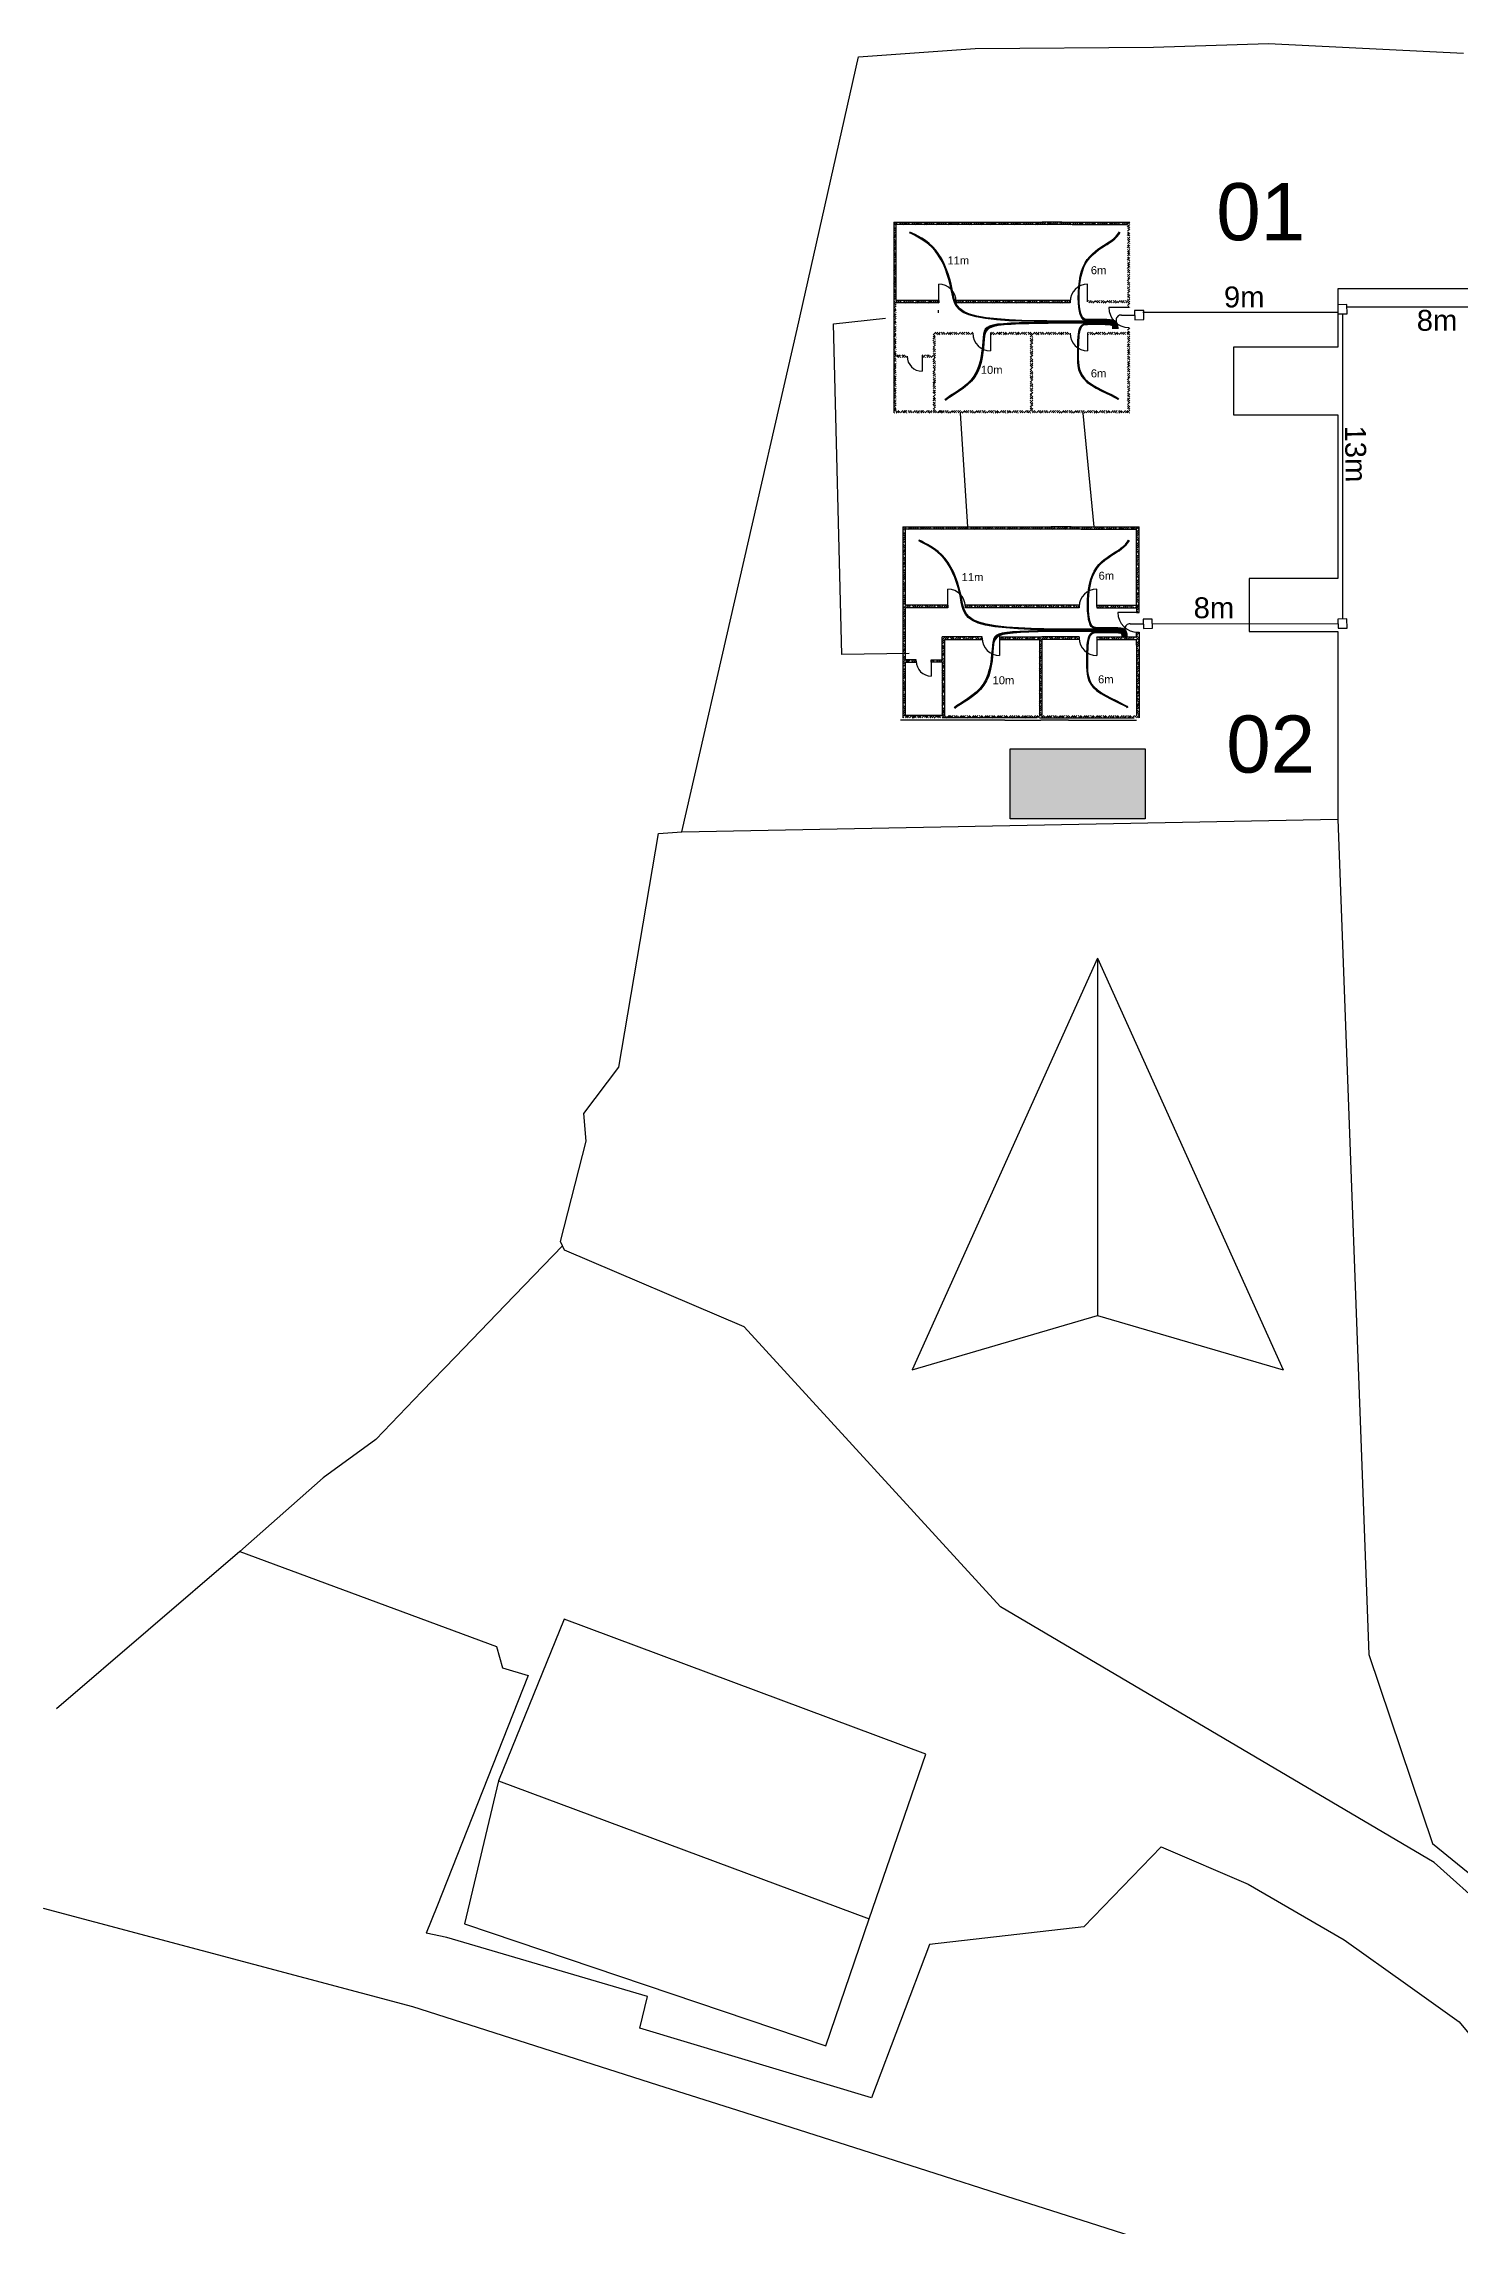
# Model space of a CAD drawing. Header units: millimetres. Extents: x 103318 to 103491, y 42496 to 42639.
# Drawn here: x 103317.8 to 103379.7, y 42544.1 to 42639.5 of the extents above; entities that cross this region are included whole.
import ezdxf

# ---------------------------------------------------------------- set-up
doc = ezdxf.new("R2010")
doc.units = ezdxf.units.MM
for name, color, linetype in [('cint', 3, 'Continuous'), ('cseg', 5, 'Continuous'), ('urbanizacion', 7, 'Continuous')]:
    doc.layers.add(name, color=color, linetype=linetype)
doc.styles.get("Standard").update_dxf_attribs({"font": 'arial.ttf'})
pattern_1 = [(45, (102986.88, 42541.77), (-7.5172, 7.5172), []), (45, (102987.651, 42541.77), (-7.5172, 7.5172), []), (45, (102988.421, 42541.77), (-7.5172, 7.5172), [])]
pattern_2 = [(45, (102986.482, 42555.101), (-7.5172, 7.5172), []), (45, (102987.252, 42555.101), (-7.5172, 7.5172), []), (45, (102988.023, 42555.101), (-7.5172, 7.5172), [])]

msp = doc.modelspace()

# ---------------------------------------------------------------- hatches: boundary and pattern name
at = {"layer": 'urbanizacion'}
h = msp.add_hatch(dxfattribs=at)
h.set_pattern_fill('JIS_RC_10', color=256, scale=1.063091)
h.set_pattern_definition(pattern_2)
h.paths.add_polyline_path([(103365.309, 42631.673), (103362.337, 42631.673), (103361.465, 42631.673), (103354.982, 42631.673), (103354.982, 42623.322), (103359.552, 42623.322), (103361.125, 42623.322), (103362.337, 42623.322), (103362.677, 42623.322), (103365.309, 42623.322), (103365.309, 42627.061), (103365.202, 42627.061), (103365.202, 42626.859), (103363.459, 42626.859), (103363.459, 42626.753), (103365.202, 42626.753), (103365.202, 42626.496), (103365.202, 42623.428), (103361.056, 42623.428), (103361.056, 42626.753), (103362.694, 42626.753), (103362.694, 42626.859), (103361.056, 42626.859), (103359.207, 42626.859), (103359.207, 42626.753), (103360.95, 42626.753), (103360.95, 42623.428), (103356.804, 42623.428), (103356.804, 42626.753), (103358.441, 42626.753), (103358.441, 42626.859), (103356.698, 42626.859), (103356.698, 42625.858), (103356.222, 42625.858), (103356.222, 42625.751), (103356.698, 42625.751), (103356.698, 42623.428), (103355.088, 42623.428), (103355.088, 42625.751), (103355.563, 42625.751), (103355.563, 42625.858), (103355.088, 42625.858), (103355.088, 42628.135), (103356.947, 42628.135), (103356.947, 42628.241), (103355.088, 42628.241), (103355.088, 42631.566), (103361.019, 42631.566), (103362.784, 42631.566), (103365.202, 42631.566), (103365.202, 42628.241), (103363.459, 42628.241), (103363.459, 42628.188), (103363.459, 42628.135), (103365.202, 42628.135), (103365.202, 42627.933), (103365.256, 42627.933), (103365.309, 42627.933)])
h = msp.add_hatch(dxfattribs=at)
h.set_pattern_fill('JIS_RC_10', color=256, scale=1.063091)
h.set_pattern_definition(pattern_2)
h.paths.add_polyline_path([(103365.309, 42631.673), (103362.337, 42631.673), (103361.465, 42631.673), (103354.982, 42631.673), (103354.982, 42623.322), (103359.552, 42623.322), (103361.125, 42623.322), (103362.337, 42623.322), (103362.677, 42623.322), (103365.309, 42623.322), (103365.309, 42627.061), (103365.202, 42627.061), (103365.202, 42626.859), (103363.459, 42626.859), (103363.459, 42626.753), (103365.202, 42626.753), (103365.202, 42626.496), (103365.202, 42623.428), (103361.056, 42623.428), (103361.056, 42626.753), (103362.694, 42626.753), (103362.694, 42626.859), (103361.056, 42626.859), (103359.207, 42626.859), (103359.207, 42626.753), (103360.95, 42626.753), (103360.95, 42623.428), (103356.804, 42623.428), (103356.804, 42626.753), (103358.441, 42626.753), (103358.441, 42626.859), (103356.698, 42626.859), (103356.698, 42625.858), (103356.222, 42625.858), (103356.222, 42625.751), (103356.698, 42625.751), (103356.698, 42623.428), (103355.088, 42623.428), (103355.088, 42625.751), (103355.563, 42625.751), (103355.563, 42625.858), (103355.088, 42625.858), (103355.088, 42628.135), (103356.947, 42628.135), (103356.947, 42628.241), (103355.088, 42628.241), (103355.088, 42631.566), (103361.019, 42631.566), (103362.784, 42631.566), (103365.202, 42631.566), (103365.202, 42628.241), (103363.459, 42628.241), (103363.459, 42628.188), (103363.459, 42628.135), (103365.202, 42628.135), (103365.202, 42627.933), (103365.256, 42627.933), (103365.309, 42627.933)])
h = msp.add_hatch(dxfattribs=at)
h.set_pattern_fill('JIS_STN_1E', color=256, scale=0.127571)
h.set_pattern_definition([(45, (102986.48172, 42555.1014), (-0.090206256, 0.090206256), []), (45, (102986.57166, 42555.1014), (-0.090206256, 0.090206256), [0.12757091, -0.063785455])])
h.paths.add_polyline_path([(103365.309, 42631.673), (103362.337, 42631.673), (103361.465, 42631.673), (103354.982, 42631.673), (103354.982, 42623.322), (103359.552, 42623.322), (103361.125, 42623.322), (103362.337, 42623.322), (103362.677, 42623.322), (103365.309, 42623.322), (103365.309, 42627.061), (103365.202, 42627.061), (103365.202, 42626.859), (103363.459, 42626.859), (103363.459, 42626.753), (103365.202, 42626.753), (103365.202, 42626.496), (103365.202, 42623.428), (103361.056, 42623.428), (103361.056, 42626.753), (103362.694, 42626.753), (103362.694, 42626.859), (103361.056, 42626.859), (103359.207, 42626.859), (103359.207, 42626.753), (103360.95, 42626.753), (103360.95, 42623.428), (103356.804, 42623.428), (103356.804, 42626.753), (103358.441, 42626.753), (103358.441, 42626.859), (103356.698, 42626.859), (103356.698, 42625.858), (103356.222, 42625.858), (103356.222, 42625.751), (103356.698, 42625.751), (103356.698, 42623.428), (103355.088, 42623.428), (103355.088, 42625.751), (103355.563, 42625.751), (103355.563, 42625.858), (103355.088, 42625.858), (103355.088, 42628.135), (103356.947, 42628.135), (103356.947, 42628.241), (103355.088, 42628.241), (103355.088, 42631.566), (103361.019, 42631.566), (103362.784, 42631.566), (103365.202, 42631.566), (103365.202, 42628.241), (103363.459, 42628.241), (103363.459, 42628.188), (103363.459, 42628.135), (103365.202, 42628.135), (103365.202, 42627.933), (103365.256, 42627.933), (103365.309, 42627.933)])
h.paths.add_polyline_path([(103362.694, 42628.241), (103357.712, 42628.241), (103357.712, 42628.135), (103362.694, 42628.135)], flags=17)
h = msp.add_hatch(dxfattribs=at)
h.set_pattern_fill('JIS_RC_10', color=256, scale=1.063091)
h.set_pattern_definition(pattern_1)
h.paths.add_polyline_path([(103365.707, 42618.341), (103362.735, 42618.341), (103361.863, 42618.341), (103355.38, 42618.341), (103355.38, 42609.99), (103359.95, 42609.99), (103361.523, 42609.99), (103362.735, 42609.99), (103363.075, 42609.99), (103365.707, 42609.99), (103365.707, 42613.73), (103365.601, 42613.73), (103365.601, 42613.528), (103363.857, 42613.528), (103363.857, 42613.421), (103365.601, 42613.421), (103365.601, 42613.164), (103365.601, 42610.096), (103361.455, 42610.096), (103361.455, 42613.421), (103363.092, 42613.421), (103363.092, 42613.528), (103361.455, 42613.528), (103359.605, 42613.528), (103359.605, 42613.421), (103361.348, 42613.421), (103361.348, 42610.096), (103357.202, 42610.096), (103357.202, 42613.421), (103358.839, 42613.421), (103358.839, 42613.528), (103357.096, 42613.528), (103357.096, 42612.526), (103356.621, 42612.526), (103356.621, 42612.42), (103357.096, 42612.42), (103357.096, 42610.096), (103355.486, 42610.096), (103355.486, 42612.42), (103355.961, 42612.42), (103355.961, 42612.526), (103355.486, 42612.526), (103355.486, 42614.803), (103357.345, 42614.803), (103357.345, 42614.91), (103355.486, 42614.91), (103355.486, 42618.235), (103361.417, 42618.235), (103363.182, 42618.235), (103365.601, 42618.235), (103365.601, 42614.91), (103363.857, 42614.91), (103363.857, 42614.857), (103363.857, 42614.803), (103365.601, 42614.803), (103365.601, 42614.602), (103365.654, 42614.602), (103365.707, 42614.602)])
h = msp.add_hatch(dxfattribs=at)
h.set_pattern_fill('JIS_RC_10', color=256, scale=1.063091)
h.set_pattern_definition(pattern_1)
h.paths.add_polyline_path([(103365.707, 42618.341), (103362.735, 42618.341), (103361.863, 42618.341), (103355.38, 42618.341), (103355.38, 42609.99), (103359.95, 42609.99), (103361.523, 42609.99), (103362.735, 42609.99), (103363.075, 42609.99), (103365.707, 42609.99), (103365.707, 42613.73), (103365.601, 42613.73), (103365.601, 42613.528), (103363.857, 42613.528), (103363.857, 42613.421), (103365.601, 42613.421), (103365.601, 42613.164), (103365.601, 42610.096), (103361.455, 42610.096), (103361.455, 42613.421), (103363.092, 42613.421), (103363.092, 42613.528), (103361.455, 42613.528), (103359.605, 42613.528), (103359.605, 42613.421), (103361.348, 42613.421), (103361.348, 42610.096), (103357.202, 42610.096), (103357.202, 42613.421), (103358.839, 42613.421), (103358.839, 42613.528), (103357.096, 42613.528), (103357.096, 42612.526), (103356.621, 42612.526), (103356.621, 42612.42), (103357.096, 42612.42), (103357.096, 42610.096), (103355.486, 42610.096), (103355.486, 42612.42), (103355.961, 42612.42), (103355.961, 42612.526), (103355.486, 42612.526), (103355.486, 42614.803), (103357.345, 42614.803), (103357.345, 42614.91), (103355.486, 42614.91), (103355.486, 42618.235), (103361.417, 42618.235), (103363.182, 42618.235), (103365.601, 42618.235), (103365.601, 42614.91), (103363.857, 42614.91), (103363.857, 42614.857), (103363.857, 42614.803), (103365.601, 42614.803), (103365.601, 42614.602), (103365.654, 42614.602), (103365.707, 42614.602)])
h = msp.add_hatch(dxfattribs=at)
h.set_pattern_fill('JIS_STN_1E', color=256, scale=0.127571)
h.set_pattern_definition([(45, (102986.87987, 42541.76984), (-0.090206256, 0.090206256), []), (45, (102986.96981, 42541.76984), (-0.090206256, 0.090206256), [0.12757091, -0.063785455])])
h.paths.add_polyline_path([(103365.707, 42618.341), (103362.735, 42618.341), (103361.863, 42618.341), (103355.38, 42618.341), (103355.38, 42609.99), (103359.95, 42609.99), (103361.523, 42609.99), (103362.735, 42609.99), (103363.075, 42609.99), (103365.707, 42609.99), (103365.707, 42613.73), (103365.601, 42613.73), (103365.601, 42613.528), (103363.857, 42613.528), (103363.857, 42613.421), (103365.601, 42613.421), (103365.601, 42613.164), (103365.601, 42610.096), (103361.455, 42610.096), (103361.455, 42613.421), (103363.092, 42613.421), (103363.092, 42613.528), (103361.455, 42613.528), (103359.605, 42613.528), (103359.605, 42613.421), (103361.348, 42613.421), (103361.348, 42610.096), (103357.202, 42610.096), (103357.202, 42613.421), (103358.839, 42613.421), (103358.839, 42613.528), (103357.096, 42613.528), (103357.096, 42612.526), (103356.621, 42612.526), (103356.621, 42612.42), (103357.096, 42612.42), (103357.096, 42610.096), (103355.486, 42610.096), (103355.486, 42612.42), (103355.961, 42612.42), (103355.961, 42612.526), (103355.486, 42612.526), (103355.486, 42614.803), (103357.345, 42614.803), (103357.345, 42614.91), (103355.486, 42614.91), (103355.486, 42618.235), (103361.417, 42618.235), (103363.182, 42618.235), (103365.601, 42618.235), (103365.601, 42614.91), (103363.857, 42614.91), (103363.857, 42614.857), (103363.857, 42614.803), (103365.601, 42614.803), (103365.601, 42614.602), (103365.654, 42614.602), (103365.707, 42614.602)])
h.paths.add_polyline_path([(103363.092, 42614.91), (103358.11, 42614.91), (103358.11, 42614.803), (103363.092, 42614.803)], flags=17)
at = {"layer": 'urbanizacion', "true_color": 0x7aafdf}
h = msp.add_hatch(color=143, dxfattribs=at)
h.dxf.hatch_style = 1
h.paths.add_polyline_path([(103360.075, 42608.637), (103360.075, 42605.568), (103365.975, 42605.568), (103365.975, 42608.637)])

# ---------------------------------------------------------------- linework, layer by layer
at = {"layer": 'cint'}
for points in [[(103364.688, 42627.005), (103364.688, 42627.04), (103364.687, 42627.075), (103364.683, 42627.109), (103364.676, 42627.143), (103364.666, 42627.175), (103364.649, 42627.204), (103364.626, 42627.23), (103364.596, 42627.252), (103364.557, 42627.269), (103364.511, 42627.282), (103364.458, 42627.291), (103364.398, 42627.297), (103364.334, 42627.301), (103364.266, 42627.303), (103364.194, 42627.304), (103364.12, 42627.304), (103364.043, 42627.304), (103363.955, 42627.304), (103363.845, 42627.304), (103363.703, 42627.304), (103363.519, 42627.304), (103363.284, 42627.304), (103362.987, 42627.304), (103362.618, 42627.304), (103362.173, 42627.304), (103361.667, 42627.307), (103361.123, 42627.315), (103360.562, 42627.331), (103360.006, 42627.357), (103359.477, 42627.395), (103358.996, 42627.449), (103358.586, 42627.521), (103358.262, 42627.612), (103358.017, 42627.723), (103357.838, 42627.852), (103357.713, 42627.997), (103357.629, 42628.159), (103357.573, 42628.335), (103357.532, 42628.525), (103357.494, 42628.727), (103357.447, 42628.94), (103357.39, 42629.16), (103357.321, 42629.384), (103357.241, 42629.607), (103357.148, 42629.824), (103357.043, 42630.033), (103356.925, 42630.229), (103356.793, 42630.408), (103356.648, 42630.566), (103356.495, 42630.705), (103356.337, 42630.826), (103356.181, 42630.929), (103356.031, 42631.017), (103355.892, 42631.091), (103355.77, 42631.151), (103355.669, 42631.2)], [(103364.708, 42627.005), (103364.708, 42627.04), (103364.707, 42627.076), (103364.703, 42627.113), (103364.696, 42627.149), (103364.685, 42627.183), (103364.668, 42627.215), (103364.644, 42627.243), (103364.613, 42627.267), (103364.573, 42627.286), (103364.524, 42627.3), (103364.469, 42627.31), (103364.408, 42627.317), (103364.342, 42627.321), (103364.272, 42627.323), (103364.199, 42627.324), (103364.124, 42627.324), (103364.046, 42627.324), (103363.956, 42627.324), (103363.846, 42627.324), (103363.704, 42627.324), (103363.52, 42627.324), (103363.286, 42627.324), (103362.989, 42627.324), (103362.622, 42627.324), (103362.177, 42627.324), (103361.673, 42627.327), (103361.131, 42627.335), (103360.572, 42627.351), (103360.018, 42627.376), (103359.49, 42627.414), (103359.011, 42627.467), (103358.602, 42627.538), (103358.279, 42627.628), (103358.035, 42627.738), (103357.857, 42627.865), (103357.733, 42628.009), (103357.649, 42628.169), (103357.593, 42628.344), (103357.552, 42628.533), (103357.513, 42628.735), (103357.467, 42628.948), (103357.409, 42629.168), (103357.34, 42629.392), (103357.259, 42629.616), (103357.166, 42629.835), (103357.06, 42630.045), (103356.941, 42630.242), (103356.808, 42630.421), (103356.662, 42630.581), (103356.508, 42630.721), (103356.349, 42630.842), (103356.192, 42630.946), (103356.041, 42631.035), (103355.902, 42631.109), (103355.779, 42631.169), (103355.678, 42631.218)], [(103364.728, 42627.005), (103364.728, 42627.041), (103364.726, 42627.078), (103364.723, 42627.116), (103364.716, 42627.154), (103364.704, 42627.191), (103364.686, 42627.225), (103364.662, 42627.256), (103364.629, 42627.282), (103364.588, 42627.302), (103364.538, 42627.318), (103364.481, 42627.329), (103364.418, 42627.336), (103364.35, 42627.341), (103364.279, 42627.343), (103364.204, 42627.344), (103364.127, 42627.344), (103364.048, 42627.344), (103363.958, 42627.344), (103363.847, 42627.344), (103363.704, 42627.344), (103363.521, 42627.344), (103363.287, 42627.344), (103362.992, 42627.344), (103362.625, 42627.344), (103362.182, 42627.344), (103361.68, 42627.347), (103361.139, 42627.355), (103360.582, 42627.37), (103360.03, 42627.395), (103359.504, 42627.433), (103359.027, 42627.486), (103358.619, 42627.555), (103358.297, 42627.644), (103358.054, 42627.752), (103357.877, 42627.878), (103357.752, 42628.021), (103357.669, 42628.18), (103357.613, 42628.354), (103357.572, 42628.542), (103357.533, 42628.743), (103357.486, 42628.956), (103357.428, 42629.176), (103357.358, 42629.401), (103357.277, 42629.625), (103357.183, 42629.845), (103357.076, 42630.056), (103356.957, 42630.254), (103356.823, 42630.435), (103356.676, 42630.596), (103356.52, 42630.736), (103356.361, 42630.858), (103356.203, 42630.963), (103356.051, 42631.052), (103355.911, 42631.126), (103355.788, 42631.187), (103355.687, 42631.236)], [(103364.748, 42627.005), (103364.748, 42627.041), (103364.746, 42627.08), (103364.743, 42627.12), (103364.735, 42627.16), (103364.723, 42627.199), (103364.705, 42627.236), (103364.68, 42627.269), (103364.646, 42627.297), (103364.603, 42627.319), (103364.552, 42627.336), (103364.493, 42627.347), (103364.428, 42627.355), (103364.359, 42627.36), (103364.285, 42627.363), (103364.208, 42627.364), (103364.13, 42627.364), (103364.052, 42627.364), (103363.973, 42627.364), (103363.895, 42627.364), (103363.817, 42627.364), (103363.74, 42627.364), (103363.665, 42627.364), (103363.592, 42627.364), (103363.521, 42627.364), (103363.452, 42627.365), (103363.387, 42627.37), (103363.326, 42627.385), (103363.27, 42627.414), (103363.218, 42627.463), (103363.172, 42627.535), (103363.132, 42627.635), (103363.1, 42627.769), (103363.074, 42627.938), (103363.058, 42628.138), (103363.051, 42628.36), (103363.054, 42628.596), (103363.069, 42628.839), (103363.097, 42629.08), (103363.138, 42629.312), (103363.193, 42629.526), (103363.264, 42629.718), (103363.349, 42629.886), (103363.445, 42630.035), (103363.551, 42630.166), (103363.665, 42630.283), (103363.785, 42630.387), (103363.909, 42630.481), (103364.034, 42630.567), (103364.16, 42630.649), (103364.283, 42630.728), (103364.402, 42630.806), (103364.514, 42630.884), (103364.617, 42630.965), (103364.709, 42631.051), (103364.787, 42631.143), (103364.85, 42631.243)], [(103364.768, 42627.005), (103364.768, 42627.041), (103364.766, 42627.081), (103364.762, 42627.123), (103364.755, 42627.165), (103364.742, 42627.207), (103364.724, 42627.246), (103364.697, 42627.282), (103364.663, 42627.312), (103364.618, 42627.336), (103364.565, 42627.353), (103364.505, 42627.366), (103364.438, 42627.375), (103364.367, 42627.38), (103364.291, 42627.383), (103364.213, 42627.384), (103364.134, 42627.384), (103364.054, 42627.384), (103363.974, 42627.384), (103363.896, 42627.384), (103363.818, 42627.384), (103363.741, 42627.384), (103363.667, 42627.384), (103363.594, 42627.384), (103363.524, 42627.384), (103363.457, 42627.385), (103363.394, 42627.39), (103363.334, 42627.405), (103363.28, 42627.434), (103363.23, 42627.481), (103363.186, 42627.553), (103363.148, 42627.652), (103363.116, 42627.784), (103363.092, 42627.951), (103363.076, 42628.149), (103363.07, 42628.368), (103363.073, 42628.601), (103363.088, 42628.841), (103363.116, 42629.079), (103363.157, 42629.308), (103363.212, 42629.52), (103363.282, 42629.71), (103363.366, 42629.877), (103363.462, 42630.024), (103363.567, 42630.154), (103363.68, 42630.269), (103363.799, 42630.372), (103363.922, 42630.466), (103364.048, 42630.552), (103364.173, 42630.634), (103364.297, 42630.713), (103364.416, 42630.791), (103364.528, 42630.87), (103364.632, 42630.952), (103364.725, 42631.039), (103364.804, 42631.132), (103364.868, 42631.234)], [(103364.788, 42627.005), (103364.788, 42627.042), (103364.786, 42627.083), (103364.782, 42627.126), (103364.774, 42627.171), (103364.761, 42627.215), (103364.742, 42627.257), (103364.715, 42627.295), (103364.679, 42627.327), (103364.634, 42627.352), (103364.579, 42627.371), (103364.517, 42627.385), (103364.448, 42627.394), (103364.375, 42627.4), (103364.298, 42627.403), (103364.218, 42627.404), (103364.137, 42627.404), (103364.056, 42627.404), (103363.976, 42627.404), (103363.897, 42627.404), (103363.819, 42627.404), (103363.742, 42627.404), (103363.668, 42627.404), (103363.596, 42627.404), (103363.527, 42627.404), (103363.462, 42627.405), (103363.4, 42627.41), (103363.343, 42627.425), (103363.29, 42627.453), (103363.242, 42627.5), (103363.199, 42627.571), (103363.163, 42627.669), (103363.133, 42627.799), (103363.11, 42627.964), (103363.095, 42628.159), (103363.089, 42628.376), (103363.093, 42628.606), (103363.108, 42628.843), (103363.135, 42629.078), (103363.176, 42629.305), (103363.23, 42629.515), (103363.3, 42629.702), (103363.383, 42629.867), (103363.478, 42630.013), (103363.583, 42630.141), (103363.695, 42630.256), (103363.814, 42630.358), (103363.936, 42630.451), (103364.061, 42630.537), (103364.187, 42630.619), (103364.31, 42630.697), (103364.43, 42630.776), (103364.543, 42630.855), (103364.647, 42630.938), (103364.741, 42631.026), (103364.821, 42631.121), (103364.885, 42631.225)], [(103364.668, 42627.005), (103364.668, 42627.039), (103364.667, 42627.073), (103364.663, 42627.106), (103364.657, 42627.137), (103364.646, 42627.167), (103364.631, 42627.194), (103364.609, 42627.217), (103364.579, 42627.237), (103364.542, 42627.252), (103364.497, 42627.264), (103364.446, 42627.272), (103364.388, 42627.278), (103364.326, 42627.281), (103364.26, 42627.283), (103364.19, 42627.284), (103364.117, 42627.284), (103364.042, 42627.284), (103363.957, 42627.284), (103363.857, 42627.284), (103363.733, 42627.284), (103363.579, 42627.284), (103363.387, 42627.284), (103363.151, 42627.284), (103362.863, 42627.284), (103362.52, 42627.284), (103362.133, 42627.283), (103361.719, 42627.281), (103361.292, 42627.277), (103360.869, 42627.27), (103360.464, 42627.26), (103360.094, 42627.245), (103359.775, 42627.227), (103359.517, 42627.202), (103359.316, 42627.169), (103359.166, 42627.124), (103359.058, 42627.066), (103358.984, 42626.989), (103358.937, 42626.893), (103358.908, 42626.773), (103358.889, 42626.627), (103358.874, 42626.452), (103358.858, 42626.255), (103358.836, 42626.041), (103358.804, 42625.816), (103358.757, 42625.587), (103358.692, 42625.359), (103358.604, 42625.14), (103358.488, 42624.936), (103358.344, 42624.751), (103358.176, 42624.585), (103357.996, 42624.437), (103357.811, 42624.304), (103357.632, 42624.186), (103357.466, 42624.081), (103357.324, 42623.986), (103357.214, 42623.902)], [(103364.648, 42627.005), (103364.648, 42627.039), (103364.647, 42627.071), (103364.643, 42627.102), (103364.637, 42627.132), (103364.627, 42627.159), (103364.612, 42627.183), (103364.591, 42627.204), (103364.563, 42627.222), (103364.527, 42627.236), (103364.484, 42627.246), (103364.434, 42627.254), (103364.378, 42627.259), (103364.318, 42627.262), (103364.253, 42627.263), (103364.185, 42627.264), (103364.114, 42627.264), (103364.039, 42627.264), (103363.956, 42627.264), (103363.856, 42627.264), (103363.733, 42627.264), (103363.579, 42627.264), (103363.389, 42627.264), (103363.153, 42627.264), (103362.866, 42627.264), (103362.524, 42627.264), (103362.139, 42627.263), (103361.726, 42627.261), (103361.301, 42627.256), (103360.879, 42627.249), (103360.476, 42627.238), (103360.108, 42627.222), (103359.789, 42627.202), (103359.532, 42627.175), (103359.333, 42627.14), (103359.183, 42627.094), (103359.076, 42627.033), (103359.002, 42626.955), (103358.955, 42626.857), (103358.926, 42626.736), (103358.908, 42626.589), (103358.893, 42626.416), (103358.877, 42626.22), (103358.855, 42626.008), (103358.823, 42625.786), (103358.776, 42625.559), (103358.711, 42625.335), (103358.622, 42625.118), (103358.506, 42624.916), (103358.36, 42624.732), (103358.192, 42624.567), (103358.011, 42624.42), (103357.825, 42624.288), (103357.645, 42624.17), (103357.479, 42624.065), (103357.337, 42623.971), (103357.228, 42623.887)], [(103364.628, 42627.005), (103364.628, 42627.038), (103364.627, 42627.07), (103364.624, 42627.099), (103364.618, 42627.126), (103364.608, 42627.151), (103364.593, 42627.172), (103364.573, 42627.191), (103364.546, 42627.207), (103364.511, 42627.219), (103364.47, 42627.228), (103364.422, 42627.235), (103364.368, 42627.239), (103364.31, 42627.242), (103364.247, 42627.243), (103364.18, 42627.244), (103364.11, 42627.244), (103364.037, 42627.244), (103363.954, 42627.244), (103363.855, 42627.244), (103363.733, 42627.244), (103363.58, 42627.244), (103363.39, 42627.244), (103363.155, 42627.244), (103362.869, 42627.244), (103362.528, 42627.244), (103362.144, 42627.243), (103361.733, 42627.24), (103361.309, 42627.235), (103360.889, 42627.227), (103360.488, 42627.214), (103360.121, 42627.196), (103359.804, 42627.173), (103359.548, 42627.143), (103359.35, 42627.103), (103359.201, 42627.052), (103359.094, 42626.987), (103359.021, 42626.905), (103358.975, 42626.804), (103358.946, 42626.682), (103358.928, 42626.535), (103358.914, 42626.363), (103358.897, 42626.17), (103358.875, 42625.961), (103358.843, 42625.743), (103358.796, 42625.522), (103358.73, 42625.302), (103358.64, 42625.09), (103358.523, 42624.892), (103358.377, 42624.711), (103358.208, 42624.548), (103358.025, 42624.402), (103357.839, 42624.271), (103357.658, 42624.154), (103357.492, 42624.049), (103357.35, 42623.955), (103357.241, 42623.872)], [(103364.608, 42627.005), (103364.608, 42627.038), (103364.607, 42627.068), (103364.604, 42627.096), (103364.598, 42627.12), (103364.589, 42627.143), (103364.575, 42627.162), (103364.555, 42627.178), (103364.529, 42627.192), (103364.496, 42627.202), (103364.456, 42627.21), (103364.41, 42627.216), (103364.358, 42627.22), (103364.302, 42627.222), (103364.24, 42627.223), (103364.175, 42627.224), (103364.107, 42627.224), (103364.036, 42627.224), (103363.963, 42627.224), (103363.889, 42627.224), (103363.814, 42627.224), (103363.739, 42627.224), (103363.664, 42627.224), (103363.591, 42627.224), (103363.519, 42627.224), (103363.45, 42627.223), (103363.384, 42627.22), (103363.322, 42627.211), (103363.264, 42627.195), (103363.212, 42627.167), (103363.165, 42627.125), (103363.124, 42627.067), (103363.09, 42626.989), (103363.064, 42626.891), (103363.044, 42626.774), (103363.029, 42626.641), (103363.02, 42626.495), (103363.014, 42626.341), (103363.011, 42626.179), (103363.01, 42626.015), (103363.01, 42625.851), (103363.011, 42625.689), (103363.017, 42625.53), (103363.033, 42625.376), (103363.064, 42625.224), (103363.116, 42625.077), (103363.194, 42624.934), (103363.302, 42624.795), (103363.446, 42624.661), (103363.628, 42624.532), (103363.835, 42624.409), (103364.054, 42624.295), (103364.268, 42624.19), (103364.463, 42624.098), (103364.625, 42624.018), (103364.737, 42623.954), (103364.785, 42623.907)], [(103364.588, 42627.005), (103364.588, 42627.037), (103364.587, 42627.066), (103364.584, 42627.092), (103364.579, 42627.115), (103364.57, 42627.135), (103364.556, 42627.151), (103364.537, 42627.165), (103364.513, 42627.177), (103364.481, 42627.186), (103364.443, 42627.192), (103364.398, 42627.197), (103364.348, 42627.2), (103364.293, 42627.202), (103364.234, 42627.203), (103364.171, 42627.204), (103364.104, 42627.204), (103364.034, 42627.204), (103363.962, 42627.204), (103363.888, 42627.204), (103363.814, 42627.204), (103363.739, 42627.204), (103363.665, 42627.204), (103363.593, 42627.204), (103363.522, 42627.204), (103363.455, 42627.203), (103363.391, 42627.2), (103363.33, 42627.192), (103363.274, 42627.175), (103363.224, 42627.147), (103363.178, 42627.106), (103363.139, 42627.049), (103363.107, 42626.973), (103363.081, 42626.876), (103363.062, 42626.76), (103363.049, 42626.629), (103363.039, 42626.486), (103363.034, 42626.333), (103363.031, 42626.174), (103363.03, 42626.012), (103363.03, 42625.85), (103363.031, 42625.69), (103363.037, 42625.534), (103363.053, 42625.381), (103363.084, 42625.231), (103363.136, 42625.085), (103363.213, 42624.944), (103363.321, 42624.806), (103363.465, 42624.673), (103363.646, 42624.545), (103363.854, 42624.423), (103364.072, 42624.309), (103364.286, 42624.204), (103364.481, 42624.111), (103364.643, 42624.03), (103364.755, 42623.963), (103364.804, 42623.913)], [(103364.568, 42627.005), (103364.568, 42627.037), (103364.567, 42627.065), (103364.564, 42627.089), (103364.559, 42627.109), (103364.55, 42627.126), (103364.538, 42627.141), (103364.52, 42627.152), (103364.496, 42627.162), (103364.466, 42627.169), (103364.429, 42627.175), (103364.386, 42627.178), (103364.338, 42627.181), (103364.285, 42627.183), (103364.228, 42627.183), (103364.166, 42627.184), (103364.1, 42627.184), (103364.032, 42627.184), (103363.96, 42627.184), (103363.888, 42627.184), (103363.814, 42627.184), (103363.74, 42627.184), (103363.667, 42627.184), (103363.595, 42627.184), (103363.526, 42627.184), (103363.46, 42627.183), (103363.397, 42627.18), (103363.338, 42627.172), (103363.284, 42627.155), (103363.236, 42627.128), (103363.192, 42627.088), (103363.155, 42627.031), (103363.124, 42626.956), (103363.099, 42626.86), (103363.081, 42626.747), (103363.068, 42626.617), (103363.059, 42626.476), (103363.054, 42626.325), (103363.051, 42626.169), (103363.05, 42626.009), (103363.05, 42625.849), (103363.051, 42625.691), (103363.057, 42625.537), (103363.073, 42625.386), (103363.104, 42625.238), (103363.156, 42625.094), (103363.233, 42624.954), (103363.341, 42624.818), (103363.484, 42624.686), (103363.665, 42624.558), (103363.872, 42624.437), (103364.09, 42624.323), (103364.303, 42624.218), (103364.499, 42624.123), (103364.66, 42624.041), (103364.774, 42623.972), (103364.824, 42623.919)], [(103365.09, 42613.528), (103365.09, 42613.562), (103365.088, 42613.597), (103365.085, 42613.632), (103365.078, 42613.666), (103365.067, 42613.697), (103365.051, 42613.727), (103365.028, 42613.753), (103364.998, 42613.774), (103364.959, 42613.792), (103364.913, 42613.804), (103364.859, 42613.814), (103364.8, 42613.82), (103364.736, 42613.824), (103364.668, 42613.826), (103364.596, 42613.826), (103364.522, 42613.826), (103364.445, 42613.826), (103364.357, 42613.826), (103364.246, 42613.826), (103364.105, 42613.826), (103363.921, 42613.826), (103363.686, 42613.826), (103363.389, 42613.826), (103363.02, 42613.826), (103362.575, 42613.827), (103362.069, 42613.83), (103361.525, 42613.838), (103360.964, 42613.854), (103360.408, 42613.879), (103359.879, 42613.918), (103359.398, 42613.972), (103358.988, 42614.043), (103358.664, 42614.135), (103358.419, 42614.246), (103358.24, 42614.374), (103358.115, 42614.52), (103358.031, 42614.681), (103357.975, 42614.858), (103357.934, 42615.047), (103357.896, 42615.25), (103357.849, 42615.463), (103357.792, 42615.683), (103357.723, 42615.906), (103357.643, 42616.129), (103357.55, 42616.347), (103357.445, 42616.556), (103357.327, 42616.752), (103357.195, 42616.93), (103357.05, 42617.089), (103356.897, 42617.228), (103356.739, 42617.348), (103356.583, 42617.452), (103356.433, 42617.54), (103356.294, 42617.613), (103356.172, 42617.674), (103356.071, 42617.723)], [(103365.11, 42613.528), (103365.11, 42613.563), (103365.108, 42613.599), (103365.105, 42613.635), (103365.098, 42613.671), (103365.087, 42613.705), (103365.07, 42613.737), (103365.046, 42613.765), (103365.014, 42613.789), (103364.974, 42613.808), (103364.926, 42613.822), (103364.871, 42613.832), (103364.81, 42613.839), (103364.744, 42613.843), (103364.674, 42613.845), (103364.601, 42613.846), (103364.526, 42613.846), (103364.447, 42613.846), (103364.358, 42613.846), (103364.247, 42613.846), (103364.105, 42613.846), (103363.922, 42613.846), (103363.687, 42613.846), (103363.391, 42613.846), (103363.023, 42613.846), (103362.579, 42613.847), (103362.075, 42613.85), (103361.533, 42613.858), (103360.974, 42613.873), (103360.42, 42613.899), (103359.892, 42613.937), (103359.413, 42613.99), (103359.004, 42614.061), (103358.681, 42614.151), (103358.437, 42614.26), (103358.259, 42614.387), (103358.135, 42614.532), (103358.051, 42614.692), (103357.995, 42614.867), (103357.954, 42615.056), (103357.915, 42615.258), (103357.868, 42615.47), (103357.811, 42615.691), (103357.741, 42615.915), (103357.661, 42616.139), (103357.567, 42616.357), (103357.462, 42616.567), (103357.343, 42616.764), (103357.21, 42616.944), (103357.064, 42617.104), (103356.91, 42617.243), (103356.751, 42617.365), (103356.594, 42617.469), (103356.443, 42617.557), (103356.303, 42617.631), (103356.181, 42617.692), (103356.08, 42617.741)], [(103365.13, 42613.528), (103365.13, 42613.563), (103365.128, 42613.6), (103365.125, 42613.639), (103365.117, 42613.677), (103365.106, 42613.713), (103365.088, 42613.748), (103365.064, 42613.778), (103365.031, 42613.804), (103364.99, 42613.825), (103364.94, 42613.84), (103364.883, 42613.851), (103364.82, 42613.859), (103364.752, 42613.863), (103364.68, 42613.865), (103364.606, 42613.866), (103364.529, 42613.866), (103364.45, 42613.866), (103364.359, 42613.866), (103364.248, 42613.866), (103364.106, 42613.866), (103363.923, 42613.866), (103363.689, 42613.866), (103363.393, 42613.866), (103363.027, 42613.866), (103362.584, 42613.867), (103362.081, 42613.87), (103361.541, 42613.878), (103360.984, 42613.893), (103360.431, 42613.918), (103359.906, 42613.956), (103359.429, 42614.008), (103359.021, 42614.078), (103358.699, 42614.167), (103358.456, 42614.275), (103358.278, 42614.401), (103358.154, 42614.544), (103358.07, 42614.702), (103358.014, 42614.876), (103357.973, 42615.064), (103357.935, 42615.265), (103357.887, 42615.478), (103357.829, 42615.699), (103357.76, 42615.924), (103357.678, 42616.148), (103357.585, 42616.368), (103357.478, 42616.579), (103357.358, 42616.777), (103357.225, 42616.958), (103357.078, 42617.118), (103356.922, 42617.259), (103356.763, 42617.381), (103356.604, 42617.486), (103356.453, 42617.575), (103356.313, 42617.649), (103356.189, 42617.71), (103356.088, 42617.759)], [(103365.15, 42613.528), (103365.15, 42613.564), (103365.148, 42613.602), (103365.144, 42613.642), (103365.137, 42613.682), (103365.125, 42613.722), (103365.107, 42613.758), (103365.081, 42613.791), (103365.048, 42613.819), (103365.005, 42613.841), (103364.954, 42613.858), (103364.895, 42613.87), (103364.83, 42613.878), (103364.76, 42613.883), (103364.687, 42613.885), (103364.61, 42613.886), (103364.532, 42613.886), (103364.454, 42613.886), (103364.375, 42613.886), (103364.296, 42613.886), (103364.219, 42613.886), (103364.142, 42613.886), (103364.067, 42613.886), (103363.994, 42613.886), (103363.923, 42613.886), (103363.854, 42613.887), (103363.789, 42613.893), (103363.728, 42613.908), (103363.671, 42613.937), (103363.62, 42613.985), (103363.574, 42614.057), (103363.534, 42614.158), (103363.501, 42614.291), (103363.476, 42614.461), (103363.46, 42614.661), (103363.452, 42614.882), (103363.456, 42615.119), (103363.471, 42615.361), (103363.498, 42615.602), (103363.54, 42615.834), (103363.595, 42616.049), (103363.666, 42616.24), (103363.751, 42616.409), (103363.847, 42616.558), (103363.953, 42616.689), (103364.067, 42616.805), (103364.187, 42616.909), (103364.311, 42617.003), (103364.436, 42617.09), (103364.562, 42617.172), (103364.685, 42617.251), (103364.804, 42617.328), (103364.916, 42617.407), (103365.019, 42617.488), (103365.111, 42617.574), (103365.189, 42617.666), (103365.252, 42617.766)], [(103365.17, 42613.528), (103365.17, 42613.564), (103365.168, 42613.604), (103365.164, 42613.646), (103365.157, 42613.688), (103365.144, 42613.73), (103365.125, 42613.769), (103365.099, 42613.804), (103365.064, 42613.834), (103365.02, 42613.858), (103364.967, 42613.876), (103364.907, 42613.889), (103364.84, 42613.897), (103364.769, 42613.903), (103364.693, 42613.905), (103364.615, 42613.906), (103364.536, 42613.906), (103364.456, 42613.906), (103364.376, 42613.906), (103364.297, 42613.906), (103364.22, 42613.906), (103364.143, 42613.906), (103364.068, 42613.906), (103363.996, 42613.906), (103363.926, 42613.906), (103363.859, 42613.907), (103363.796, 42613.913), (103363.736, 42613.927), (103363.681, 42613.956), (103363.632, 42614.004), (103363.588, 42614.075), (103363.55, 42614.174), (103363.518, 42614.306), (103363.494, 42614.474), (103363.478, 42614.671), (103363.472, 42614.89), (103363.475, 42615.124), (103363.49, 42615.363), (103363.518, 42615.602), (103363.559, 42615.831), (103363.614, 42616.043), (103363.684, 42616.232), (103363.768, 42616.399), (103363.864, 42616.546), (103363.969, 42616.676), (103364.082, 42616.792), (103364.201, 42616.895), (103364.324, 42616.988), (103364.45, 42617.075), (103364.575, 42617.156), (103364.699, 42617.235), (103364.818, 42617.313), (103364.93, 42617.392), (103365.034, 42617.474), (103365.127, 42617.561), (103365.206, 42617.655), (103365.269, 42617.757)], [(103365.19, 42613.528), (103365.19, 42613.564), (103365.188, 42613.605), (103365.184, 42613.649), (103365.176, 42613.694), (103365.163, 42613.738), (103365.144, 42613.779), (103365.117, 42613.817), (103365.081, 42613.849), (103365.035, 42613.875), (103364.981, 42613.894), (103364.919, 42613.908), (103364.85, 42613.917), (103364.777, 42613.922), (103364.699, 42613.925), (103364.62, 42613.926), (103364.539, 42613.926), (103364.458, 42613.926), (103364.378, 42613.926), (103364.298, 42613.926), (103364.22, 42613.926), (103364.144, 42613.926), (103364.07, 42613.926), (103363.998, 42613.926), (103363.929, 42613.926), (103363.864, 42613.927), (103363.802, 42613.933), (103363.744, 42613.947), (103363.691, 42613.976), (103363.644, 42614.023), (103363.601, 42614.093), (103363.565, 42614.191), (103363.535, 42614.322), (103363.512, 42614.487), (103363.497, 42614.682), (103363.491, 42614.898), (103363.495, 42615.129), (103363.51, 42615.366), (103363.537, 42615.601), (103363.578, 42615.827), (103363.632, 42616.037), (103363.702, 42616.224), (103363.785, 42616.389), (103363.88, 42616.535), (103363.984, 42616.664), (103364.097, 42616.778), (103364.215, 42616.881), (103364.338, 42616.974), (103364.463, 42617.06), (103364.589, 42617.141), (103364.712, 42617.22), (103364.832, 42617.298), (103364.945, 42617.378), (103365.049, 42617.461), (103365.142, 42617.549), (103365.223, 42617.644), (103365.287, 42617.748)], [(103365.07, 42613.528), (103365.07, 42613.562), (103365.068, 42613.596), (103365.065, 42613.628), (103365.059, 42613.66), (103365.048, 42613.689), (103365.032, 42613.716), (103365.01, 42613.74), (103364.981, 42613.759), (103364.944, 42613.775), (103364.899, 42613.787), (103364.848, 42613.795), (103364.79, 42613.8), (103364.728, 42613.804), (103364.661, 42613.806), (103364.591, 42613.806), (103364.519, 42613.806), (103364.443, 42613.806), (103364.359, 42613.806), (103364.259, 42613.806), (103364.135, 42613.806), (103363.981, 42613.806), (103363.789, 42613.806), (103363.553, 42613.806), (103363.265, 42613.806), (103362.922, 42613.806), (103362.535, 42613.805), (103362.121, 42613.803), (103361.694, 42613.799), (103361.271, 42613.792), (103360.866, 42613.782), (103360.496, 42613.768), (103360.176, 42613.749), (103359.918, 42613.724), (103359.718, 42613.691), (103359.568, 42613.647), (103359.46, 42613.588), (103359.386, 42613.512), (103359.338, 42613.415), (103359.31, 42613.295), (103359.291, 42613.149), (103359.276, 42612.975), (103359.26, 42612.777), (103359.238, 42612.563), (103359.206, 42612.338), (103359.159, 42612.109), (103359.094, 42611.882), (103359.006, 42611.663), (103358.89, 42611.458), (103358.745, 42611.273), (103358.578, 42611.107), (103358.398, 42610.959), (103358.213, 42610.827), (103358.034, 42610.709), (103357.868, 42610.603), (103357.726, 42610.509), (103357.616, 42610.424)], [(103365.05, 42613.528), (103365.05, 42613.561), (103365.048, 42613.594), (103365.045, 42613.625), (103365.039, 42613.654), (103365.029, 42613.681), (103365.014, 42613.706), (103364.993, 42613.727), (103364.964, 42613.744), (103364.929, 42613.758), (103364.885, 42613.769), (103364.836, 42613.776), (103364.78, 42613.781), (103364.72, 42613.784), (103364.655, 42613.786), (103364.587, 42613.786), (103364.516, 42613.786), (103364.441, 42613.786), (103364.358, 42613.786), (103364.258, 42613.786), (103364.135, 42613.786), (103363.981, 42613.786), (103363.79, 42613.786), (103363.555, 42613.786), (103363.268, 42613.786), (103362.926, 42613.786), (103362.541, 42613.785), (103362.128, 42613.783), (103361.703, 42613.779), (103361.281, 42613.771), (103360.878, 42613.76), (103360.51, 42613.745), (103360.191, 42613.725), (103359.934, 42613.698), (103359.735, 42613.663), (103359.585, 42613.616), (103359.478, 42613.555), (103359.404, 42613.477), (103359.357, 42613.379), (103359.328, 42613.258), (103359.31, 42613.112), (103359.295, 42612.939), (103359.279, 42612.743), (103359.257, 42612.531), (103359.225, 42612.308), (103359.178, 42612.082), (103359.112, 42611.857), (103359.024, 42611.641), (103358.908, 42611.438), (103358.762, 42611.255), (103358.594, 42611.09), (103358.412, 42610.942), (103358.227, 42610.81), (103358.047, 42610.693), (103357.881, 42610.587), (103357.739, 42610.493), (103357.63, 42610.409)], [(103365.03, 42613.528), (103365.03, 42613.561), (103365.029, 42613.592), (103365.026, 42613.622), (103365.02, 42613.649), (103365.01, 42613.673), (103364.995, 42613.695), (103364.975, 42613.714), (103364.948, 42613.729), (103364.913, 42613.742), (103364.872, 42613.751), (103364.824, 42613.757), (103364.77, 42613.762), (103364.712, 42613.764), (103364.649, 42613.766), (103364.582, 42613.766), (103364.512, 42613.766), (103364.439, 42613.766), (103364.356, 42613.766), (103364.257, 42613.766), (103364.135, 42613.766), (103363.982, 42613.766), (103363.792, 42613.766), (103363.557, 42613.766), (103363.271, 42613.766), (103362.93, 42613.766), (103362.546, 42613.765), (103362.135, 42613.763), (103361.711, 42613.758), (103361.291, 42613.749), (103360.89, 42613.737), (103360.523, 42613.719), (103360.206, 42613.696), (103359.95, 42613.665), (103359.752, 42613.626), (103359.603, 42613.575), (103359.496, 42613.51), (103359.423, 42613.428), (103359.376, 42613.327), (103359.348, 42613.204), (103359.33, 42613.057), (103359.315, 42612.885), (103359.299, 42612.692), (103359.277, 42612.484), (103359.245, 42612.266), (103359.197, 42612.044), (103359.131, 42611.825), (103359.042, 42611.613), (103358.925, 42611.414), (103358.779, 42611.234), (103358.609, 42611.071), (103358.427, 42610.924), (103358.241, 42610.793), (103358.06, 42610.676), (103357.894, 42610.571), (103357.751, 42610.478), (103357.643, 42610.394)], [(103365.01, 42613.528), (103365.01, 42613.56), (103365.009, 42613.591), (103365.006, 42613.618), (103365, 42613.643), (103364.991, 42613.665), (103364.977, 42613.684), (103364.957, 42613.701), (103364.931, 42613.714), (103364.898, 42613.725), (103364.858, 42613.733), (103364.812, 42613.739), (103364.76, 42613.742), (103364.703, 42613.745), (103364.642, 42613.746), (103364.577, 42613.746), (103364.509, 42613.746), (103364.438, 42613.746), (103364.365, 42613.746), (103364.291, 42613.746), (103364.216, 42613.746), (103364.14, 42613.746), (103364.066, 42613.746), (103363.992, 42613.746), (103363.921, 42613.746), (103363.852, 42613.746), (103363.786, 42613.743), (103363.724, 42613.734), (103363.666, 42613.717), (103363.614, 42613.689), (103363.567, 42613.647), (103363.526, 42613.589), (103363.492, 42613.512), (103363.466, 42613.414), (103363.446, 42613.296), (103363.431, 42613.163), (103363.422, 42613.018), (103363.416, 42612.863), (103363.413, 42612.702), (103363.412, 42612.538), (103363.412, 42612.373), (103363.412, 42612.211), (103363.418, 42612.053), (103363.435, 42611.898), (103363.466, 42611.747), (103363.518, 42611.6), (103363.596, 42611.457), (103363.704, 42611.318), (103363.848, 42611.184), (103364.03, 42611.055), (103364.237, 42610.932), (103364.456, 42610.817), (103364.67, 42610.713), (103364.865, 42610.62), (103365.027, 42610.541), (103365.139, 42610.477), (103365.187, 42610.43)], [(103364.99, 42613.528), (103364.99, 42613.56), (103364.989, 42613.589), (103364.986, 42613.615), (103364.98, 42613.637), (103364.971, 42613.657), (103364.958, 42613.674), (103364.939, 42613.688), (103364.914, 42613.699), (103364.883, 42613.708), (103364.844, 42613.715), (103364.8, 42613.72), (103364.75, 42613.723), (103364.695, 42613.725), (103364.636, 42613.726), (103364.573, 42613.726), (103364.506, 42613.726), (103364.436, 42613.726), (103364.364, 42613.726), (103364.29, 42613.726), (103364.216, 42613.726), (103364.141, 42613.726), (103364.067, 42613.726), (103363.995, 42613.726), (103363.924, 42613.726), (103363.857, 42613.726), (103363.792, 42613.723), (103363.732, 42613.714), (103363.676, 42613.697), (103363.625, 42613.67), (103363.58, 42613.629), (103363.541, 42613.572), (103363.509, 42613.495), (103363.483, 42613.398), (103363.464, 42613.283), (103363.45, 42613.152), (103363.441, 42613.008), (103363.436, 42612.856), (103363.433, 42612.697), (103363.432, 42612.534), (103363.432, 42612.372), (103363.432, 42612.213), (103363.438, 42612.056), (103363.455, 42611.903), (103363.486, 42611.754), (103363.538, 42611.608), (103363.615, 42611.466), (103363.723, 42611.329), (103363.867, 42611.196), (103364.048, 42611.068), (103364.255, 42610.946), (103364.473, 42610.831), (103364.688, 42610.727), (103364.883, 42610.633), (103365.044, 42610.552), (103365.157, 42610.486), (103365.206, 42610.436)], [(103364.97, 42613.528), (103364.97, 42613.56), (103364.969, 42613.587), (103364.966, 42613.611), (103364.961, 42613.632), (103364.952, 42613.649), (103364.939, 42613.663), (103364.922, 42613.675), (103364.898, 42613.684), (103364.867, 42613.692), (103364.831, 42613.697), (103364.788, 42613.701), (103364.74, 42613.704), (103364.687, 42613.705), (103364.63, 42613.706), (103364.568, 42613.706), (103364.502, 42613.706), (103364.434, 42613.706), (103364.362, 42613.706), (103364.289, 42613.706), (103364.216, 42613.706), (103364.142, 42613.706), (103364.069, 42613.706), (103363.997, 42613.706), (103363.928, 42613.706), (103363.861, 42613.706), (103363.799, 42613.703), (103363.74, 42613.694), (103363.686, 42613.678), (103363.637, 42613.651), (103363.594, 42613.61), (103363.556, 42613.554), (103363.525, 42613.479), (103363.501, 42613.383), (103363.483, 42613.269), (103363.47, 42613.14), (103363.461, 42612.999), (103363.456, 42612.848), (103363.453, 42612.691), (103363.452, 42612.531), (103363.452, 42612.371), (103363.452, 42612.214), (103363.458, 42612.059), (103363.475, 42611.908), (103363.506, 42611.76), (103363.558, 42611.616), (103363.635, 42611.476), (103363.743, 42611.34), (103363.886, 42611.208), (103364.067, 42611.081), (103364.274, 42610.959), (103364.491, 42610.845), (103364.705, 42610.74), (103364.9, 42610.646), (103365.062, 42610.564), (103365.175, 42610.495), (103365.225, 42610.441)]]:
    msp.add_lwpolyline(points, dxfattribs=at)
at = {"layer": 'cseg'}
for p, q in [((103364.942, 42627.602), (103365.515, 42627.602)), ((103365.32, 42614.097), (103365.893, 42614.097))]:
    msp.add_line(p, q, dxfattribs=at)
for points in [[(103365.919, 42627.41), (103365.911, 42627.81), (103365.511, 42627.802), (103365.519, 42627.402)], [(103374.809, 42627.662), (103374.802, 42628.062), (103374.402, 42628.055), (103374.409, 42627.655)], [(103366.297, 42613.905), (103366.289, 42614.305), (103365.89, 42614.297), (103365.897, 42613.897)], [(103374.813, 42613.912), (103374.805, 42614.312), (103374.405, 42614.305), (103374.413, 42613.905)]]:
    msp.add_lwpolyline(points, close=True, dxfattribs=at)
for points in [[(103365.872, 42627.725), (103374.408, 42627.725)], [(103382.42, 42627.954), (103374.804, 42627.954)], [(103364.71, 42627.407), (103364.71, 42627.005)], [(103374.609, 42627.659), (103374.605, 42614.309)], [(103365.088, 42613.902), (103365.088, 42613.528)], [(103366.293, 42614.105), (103374.409, 42614.112)]]:
    msp.add_lwpolyline(points, dxfattribs=at)
for centre in [(103364.916, 42627.398), (103365.294, 42613.893)]:
    msp.add_arc(centre, 0.206, 82.63739, 182.68093, dxfattribs=at)
at = {"layer": 'urbanizacion'}
for p, q in [((103356.939, 42627.702), (103356.939, 42627.821)), ((103357.712, 42628.135), (103357.712, 42628.241)), ((103358.11, 42614.803), (103358.11, 42614.91)), ((103363.895, 42599.47), (103355.78, 42581.473)), ((103363.895, 42599.47), (103363.895, 42583.847)), ((103363.895, 42599.47), (103372.01, 42581.473)), ((103363.895, 42599.47), (103363.895, 42583.847)), ((103355.78, 42581.473), (103363.895, 42583.847)), ((103363.895, 42583.847), (103372.01, 42581.473))]:
    msp.add_line(p, q, dxfattribs=at)
for points in [[(103397.322, 42545.473), (103396.402, 42544.212), (103388.121, 42551.409), (103378.62, 42559.929), (103359.651, 42571.114), (103348.429, 42583.348), (103340.581, 42586.71), (103340.581, 42586.71), (103340.393, 42587.083), (103341.519, 42591.477), (103341.42, 42592.684), (103342.951, 42594.706), (103344.693, 42604.926), (103345.707, 42604.998), (103350.75, 42626.981), (103353.442, 42638.895), (103358.534, 42639.266), (103366.346, 42639.323), (103371.37, 42639.475), (103379.895, 42639.054)], [(103354.982, 42631.673), (103354.982, 42623.322)], [(103354.982, 42631.673), (103361.465, 42631.673)], [(103361.019, 42631.566), (103355.088, 42631.566)], [(103355.088, 42628.241), (103355.088, 42631.566)], [(103362.784, 42631.566), (103361.019, 42631.566)], [(103362.337, 42631.673), (103361.465, 42631.673)], [(103362.337, 42631.673), (103365.309, 42631.673)], [(103362.677, 42631.566), (103362.337, 42631.566)], [(103362.784, 42631.566), (103365.202, 42631.566)], [(103356.947, 42628.188), (103356.947, 42628.954)], [(103363.459, 42628.188), (103363.459, 42628.954)], [(103374.409, 42628.75), (103374.409, 42626.197), (103369.841, 42626.197), (103369.841, 42623.24), (103374.409, 42623.24), (103374.409, 42616.085), (103370.527, 42616.085), (103370.527, 42613.771), (103374.409, 42613.771), (103374.409, 42605.55)], [(103382.805, 42628.75), (103374.409, 42628.75)], [(103356.947, 42628.241), (103355.088, 42628.241)], [(103356.947, 42628.135), (103355.088, 42628.135)], [(103356.947, 42628.135), (103356.947, 42628.41)], [(103356.947, 42628.241), (103356.947, 42628.135)], [(103357.712, 42628.241), (103357.712, 42628.135)], [(103362.694, 42628.241), (103362.694, 42628.135), (103357.712, 42628.135)], [(103362.694, 42628.241), (103357.712, 42628.241)], [(103365.256, 42627.933), (103364.384, 42627.933)], [(103355.646, 42612.804), (103352.705, 42612.763), (103352.34, 42627.213), (103354.623, 42627.464)], [(103359.207, 42626.806), (103359.207, 42626.041)], [(103363.459, 42626.806), (103363.459, 42626.041)], [(103356.222, 42625.805), (103356.222, 42625.145)], [(103357.888, 42623.319), (103358.203, 42618.341)], [(103363.752, 42618.341), (103363.26, 42623.315)], [(103355.38, 42618.341), (103355.38, 42609.99)], [(103355.38, 42618.341), (103361.863, 42618.341)], [(103361.417, 42618.235), (103355.486, 42618.235)], [(103355.486, 42614.91), (103355.486, 42618.235)], [(103363.182, 42618.235), (103361.417, 42618.235)], [(103362.735, 42618.341), (103361.863, 42618.341)], [(103362.735, 42618.341), (103365.707, 42618.341)], [(103363.075, 42618.235), (103362.735, 42618.235)], [(103363.182, 42618.235), (103365.601, 42618.235)], [(103365.601, 42614.803), (103365.601, 42614.602), (103365.707, 42614.602), (103365.707, 42618.341)], [(103365.601, 42614.91), (103365.601, 42618.235)], [(103357.345, 42614.857), (103357.345, 42615.622)], [(103363.857, 42614.857), (103363.857, 42615.622)], [(103357.345, 42614.91), (103355.486, 42614.91)], [(103357.345, 42614.803), (103355.486, 42614.803)], [(103355.486, 42612.526), (103355.486, 42614.803)], [(103357.345, 42614.803), (103357.345, 42615.078)], [(103357.345, 42614.91), (103357.345, 42614.803)], [(103358.11, 42614.91), (103358.11, 42614.803)], [(103363.092, 42614.91), (103363.092, 42614.803), (103358.11, 42614.803)], [(103363.092, 42614.91), (103358.11, 42614.91)], [(103363.857, 42614.91), (103363.857, 42614.803), (103365.601, 42614.803)], [(103363.857, 42614.91), (103365.601, 42614.91)], [(103365.654, 42614.602), (103364.782, 42614.602)], [(103357.202, 42613.421), (103358.839, 42613.421), (103358.839, 42613.528), (103357.096, 42613.528)], [(103357.096, 42612.526), (103357.096, 42613.528)], [(103357.202, 42613.421), (103357.202, 42610.096)], [(103358.839, 42613.421), (103358.839, 42613.421)], [(103359.605, 42613.528), (103359.605, 42613.421), (103361.348, 42613.421)], [(103359.605, 42613.528), (103361.455, 42613.528)], [(103359.605, 42613.475), (103359.605, 42612.709)], [(103361.348, 42613.421), (103361.348, 42610.096)], [(103363.092, 42613.528), (103363.092, 42613.421), (103361.455, 42613.421)], [(103363.092, 42613.528), (103361.455, 42613.528)], [(103361.455, 42613.421), (103361.455, 42610.096)], [(103363.857, 42613.528), (103363.857, 42613.421), (103365.601, 42613.421)], [(103363.857, 42613.528), (103365.601, 42613.528)], [(103363.857, 42613.475), (103363.857, 42612.709)], [(103365.601, 42613.528), (103365.601, 42613.73), (103365.707, 42613.73), (103365.707, 42609.99)], [(103365.601, 42613.164), (103365.601, 42613.421)], [(103355.486, 42612.42), (103355.961, 42612.42), (103355.961, 42612.526), (103355.486, 42612.526)], [(103357.096, 42610.096), (103355.486, 42610.096), (103355.486, 42612.42)], [(103357.096, 42612.42), (103356.621, 42612.42), (103356.621, 42612.526), (103357.096, 42612.526)], [(103356.621, 42612.473), (103356.621, 42611.814)], [(103357.096, 42612.42), (103357.096, 42610.096)], [(103365.601, 42613.164), (103365.601, 42610.096)], [(103359.843, 42609.884), (103355.274, 42609.884)], [(103361.242, 42609.99), (103357.096, 42609.99)], [(103359.843, 42609.884), (103361.417, 42609.884)], [(103361.348, 42609.99), (103365.494, 42609.99)], [(103362.629, 42609.884), (103361.417, 42609.884)], [(103362.629, 42609.884), (103362.969, 42609.884)], [(103362.969, 42609.884), (103365.601, 42609.884)], [(103345.707, 42604.998), (103374.409, 42605.55)], [(103374.409, 42605.55), (103375.766, 42569.019), (103378.546, 42560.758), (103396.984, 42545.774)], [(103340.487, 42586.896), (103337.983, 42584.302), (103335.807, 42582.048), (103334.333, 42580.52), (103332.318, 42578.431), (103330.023, 42576.743), (103326.372, 42573.522), (103318.357, 42566.642)], [(103326.372, 42573.522), (103337.602, 42569.372), (103337.863, 42568.442), (103338.981, 42568.106), (103334.994, 42557.98), (103334.522, 42556.832)], [(103352.001, 42551.914), (103353.909, 42557.459), (103356.388, 42564.666), (103340.554, 42570.572), (103337.687, 42563.504), (103336.196, 42557.239), (103352.001, 42551.914)], [(103340.554, 42570.572), (103337.687, 42563.504)], [(103337.687, 42563.504), (103353.909, 42557.459)], [(103366.682, 42560.614), (103363.286, 42557.115), (103356.542, 42556.333), (103354.008, 42549.631), (103343.873, 42552.684), (103344.209, 42554.062)], [(103366.682, 42560.614), (103370.486, 42558.979), (103374.687, 42556.549), (103377.473, 42554.56), (103379.719, 42552.957), (103381.364, 42550.981), (103383.128, 42548.863), (103385.919, 42546.474), (103389.071, 42543.777), (103394.637, 42539.013), (103389.85, 42530.99)], [(103392.243, 42535.001), (103388.535, 42536.185), (103381.587, 42538.404), (103375.107, 42540.472), (103369.7, 42542.199), (103363.218, 42544.268), (103359.605, 42545.422), (103356.796, 42546.319), (103353.954, 42547.226), (103350.852, 42548.217), (103348.154, 42549.078), (103344.661, 42550.193), (103333.934, 42553.618), (103317.788, 42557.914)], [(103344.209, 42554.062), (103335.425, 42556.651), (103334.522, 42556.832)]]:
    msp.add_lwpolyline(points, dxfattribs=at)
msp.add_lwpolyline([(103360.075, 42608.637), (103365.975, 42608.637), (103365.975, 42605.568), (103360.075, 42605.568)], close=True, dxfattribs=at)
for centre, radius, start, end in [((103356.947, 42628.188), 0.765, 0, 90), ((103363.459, 42628.188), 0.765, 90, 180), ((103365.256, 42627.933), 0.872, 180, 270), ((103359.207, 42626.806), 0.765, 180, 270), ((103363.459, 42626.806), 0.765, 180, 270), ((103356.222, 42625.805), 0.659, 180, 270), ((103357.345, 42614.857), 0.765, 0, 90), ((103363.857, 42614.857), 0.765, 90, 180), ((103365.654, 42614.602), 0.872, 180, 270), ((103359.605, 42613.475), 0.765, 180, 270), ((103363.857, 42613.475), 0.765, 180, 270), ((103356.621, 42612.473), 0.659, 180, 270)]:
    msp.add_arc(centre, radius, start, end, dxfattribs=at)

# ---------------------------------------------------------------- texts
at = {"layer": 'cint'}
for s, p in [('11m', (103357.326, 42629.816)), ('6m', (103363.599, 42629.39)), ('10m', (103358.787, 42625.034)), ('6m', (103363.599, 42624.879)), ('11m', (103357.948, 42615.967)), ('6m', (103363.938, 42616.029)), ('10m', (103359.3, 42611.457)), ('6m', (103363.917, 42611.499))]:
    msp.add_text(s, height=0.35, dxfattribs=at).set_placement(p)
at = {"layer": 'cseg'}
for s, p in [('9m', (103369.422, 42627.939)), ('8m', (103377.858, 42626.916)), ('8m', (103368.097, 42614.345))]:
    msp.add_text(s, height=0.9145, dxfattribs=at).set_placement(p)
msp.add_text('13m', height=0.9145, rotation=270.87541, dxfattribs=at).set_placement((103374.713, 42622.766))
at = {"layer": 'urbanizacion', "char_height": 2.5, "attachment_point": 1}
for s, insert in [('01', (103369.089, 42633.374)), ('02', (103369.525, 42610.091))]:
    msp.add_mtext_dynamic_manual_height_columns(s, width=2.48761, gutter_width=12.5, heights=[0], dxfattribs=dict(at, insert=insert))

doc.saveas('drawing.dxf')
